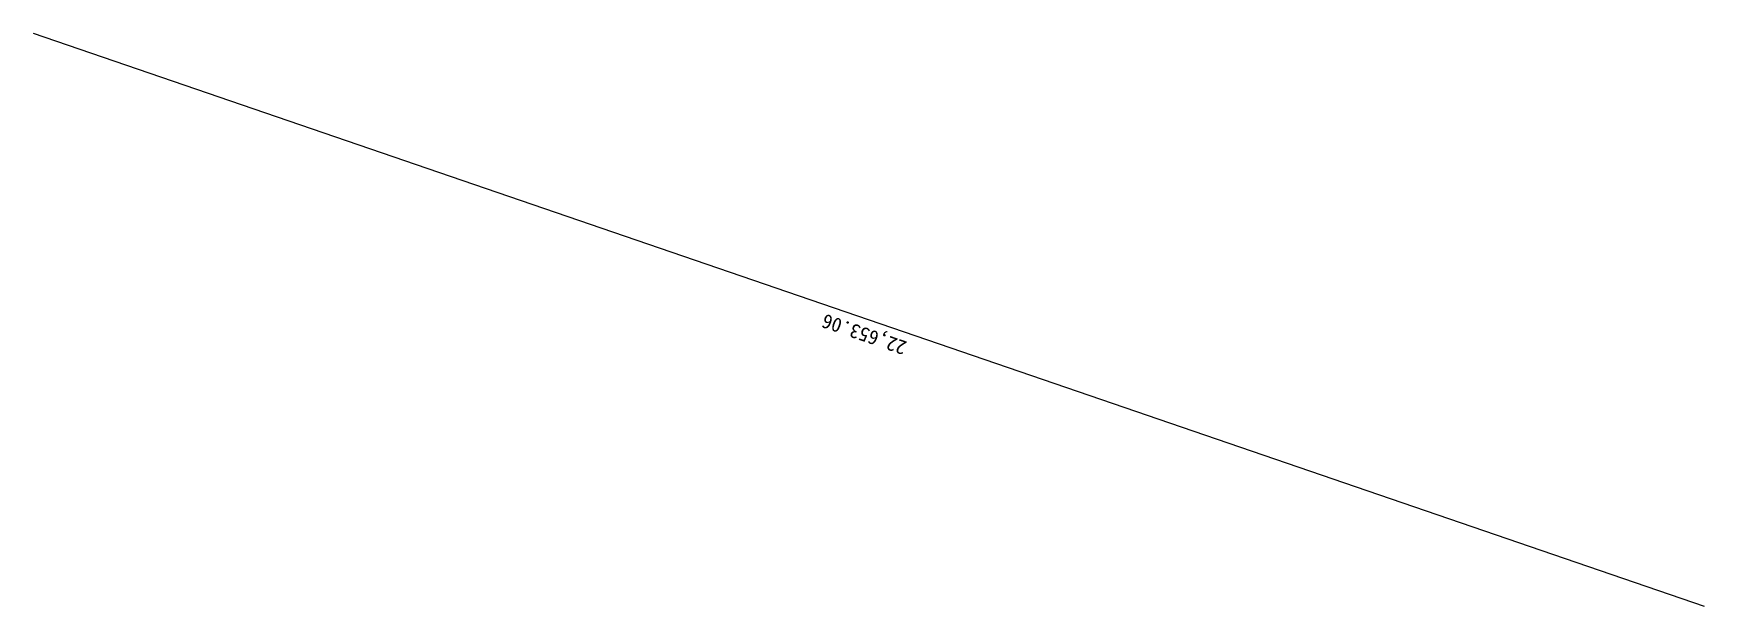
# Model space of a CAD drawing. Units: millimetres at full size, sheet at 1:100. Extents: x -15551 to 5878, y -4714 to 2633.
import ezdxf
from ezdxf.enums import TextEntityAlignment as Align

# ---------------------------------------------------------------- set-up
doc = ezdxf.new("R2010")
doc.units = ezdxf.units.MM
doc.header["$LTSCALE"] = 100
doc.layers.add('0-0', color=7, linetype='Continuous')
doc.styles.add('ＭＳ ゴシック', font='')
doc.styles.get('ＭＳ ゴシック').set_extended_font_data('MS Gothic')

msp = doc.modelspace()

# ---------------------------------------------------------------- linework, layer by layer
at = {"layer": '0-0'}
msp.add_line((5877.6, -4714.3), (-15551, 2632.7), dxfattribs=at)

# ---------------------------------------------------------------- texts
at = {"layer": '0-0', "color": 4, "style": 'ＭＳ ゴシック'}
msp.add_text('22,653.06', height=183.3, rotation=161.075, dxfattribs=at).set_placement((-4320.9, -1270.5), align=Align.BOTTOM_LEFT)

doc.saveas('drawing.dxf')
